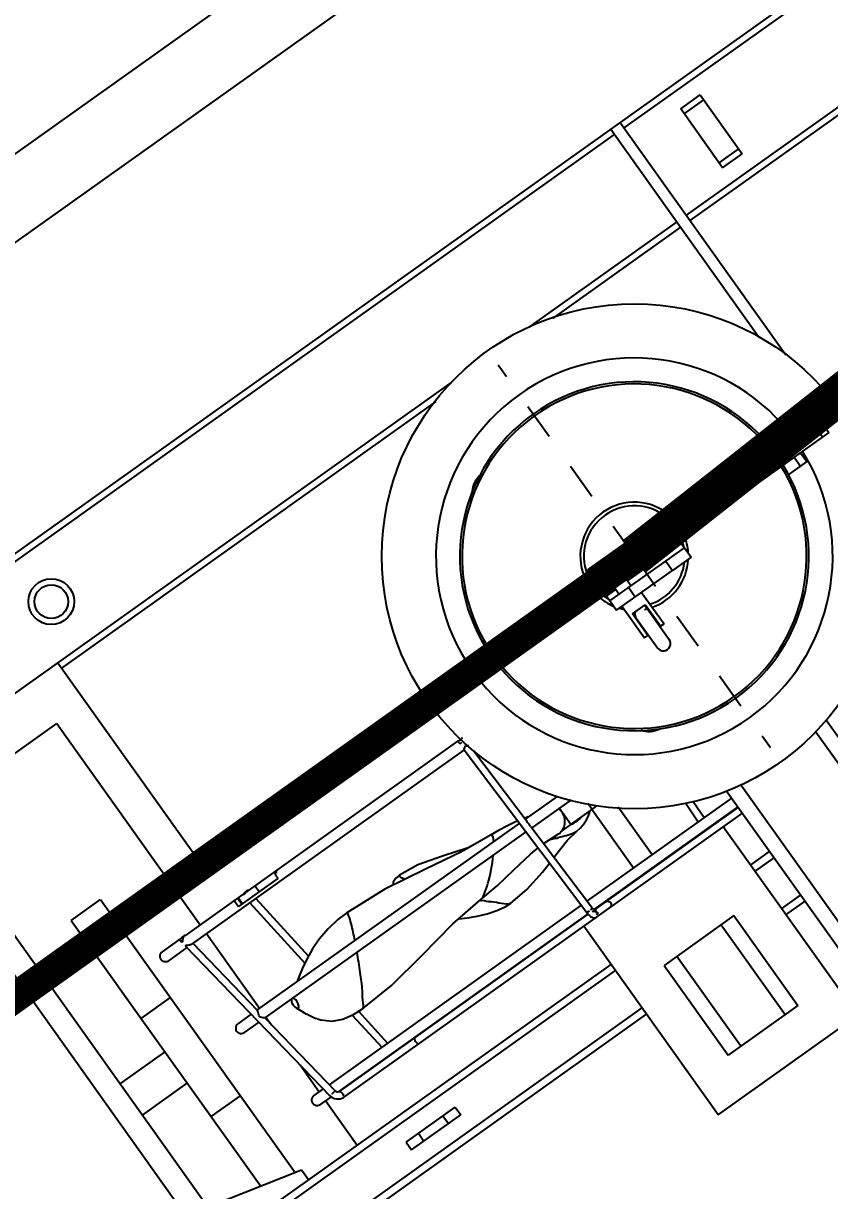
# Model space of a CAD drawing. Header units: feet. Extents: x 2321988 to 2329858, y 6722724 to 6730499.
# Drawn here: x 2326092.658 to 2326094.853, y 6726902.093 to 6726905.271 of the extents above; entities that cross this region are included whole.
import ezdxf

# ---------------------------------------------------------------- set-up
doc = ezdxf.new("R2010")
doc.units = ezdxf.units.FT
doc.header["$MEASUREMENT"] = 0
doc.header["$PDSIZE"] = 5
doc.linetypes.add('Midpoint Site Plan$0$CENTER', pattern=[2, 1.25, -0.25, 0.25, -0.25])
doc.layers.add('BESS Dimensions', color=3, linetype='Continuous')
doc.layers.add('C-BESS-EQUIPMENT', color=255, linetype='Continuous')
doc.styles.add('TG_DIMS', font='arial.ttf')
doc.dimstyles.new('TG-PROPOSED-ANNO', dxfattribs={"dimtxt": 0.1, "dimasz": 0.1, "dimexe": 0.05, "dimexo": 0.05, "dimgap": 0.02, "dimtad": 0, "dimtih": 1, "dimtoh": 1, "dimdsep": 46, "dimtxsty": 'TG_DIMS', "dimcen": 0, "dimclrd": 256, "dimclre": 256, "dimclrt": 256, "dimaunit": 1, "dimadec": 6, "dimazin": 2, "dimtfac": 1, "dimtofl": 0, "dimtmove": 1, "dimatfit": 3, "dimfxl": 1, "dimtolj": 1, "dimtzin": 0, "dimarcsym": 0})

# ---------------------------------------------------------------- blocks, each defined once
blk = doc.blocks.new('Midpoint Site Plan$0$A$Cc1a3344c')
at = {"linetype": 'Continuous'}
for p, q in [((-2150, 2204.55), (-2150, 3000.93)), ((-2520, 1564.73), (-2520, 2924.73)), ((-2460, 1564.53), (-2460, 2924.73)), ((-2250, 1564.53), (-2250, 2924.73)), ((-2244.45, 2924.73), (-2244.45, 2204.55)), ((-2155.55, 2924.73), (-2155.55, 2204.55)), ((-2230, 2252.03), (-2230, 2272.03)), ((-2230, 2272.03), (-2170, 2272.03)), ((-2225, 2252.03), (-2225, 2272.03)), ((-2175, 2252.03), (-2175, 2272.03)), ((-2170, 2252.03), (-2170, 2272.03)), ((-2170, 2252.03), (-2230, 2252.03)), ((-2250, 2204.55), (-2013.22, 2204.55)), ((-2250, 2195.03), (-2037.8, 2195.03)), ((-2244.45, 1502.53), (-2244.45, 2195.03)), ((-2155.55, 2195.03), (-2155.55, 2045.17)), ((-2150, 2064.68), (-2150, 2195.03)), ((-1960, 2196.37), (-1960, 1814.29)), ((-1960, 2196.37), (-1940, 2196.37)), ((-1960, 2189.92), (-1940, 2189.92)), ((-1940, 2196.37), (-1940, 1988.83)), ((-1969, 2167.33), (-1969, 2148.62)), ((-1969, 2167.33), (-1960, 2167.33)), ((-1969, 2160.98), (-1960, 2160.98)), ((-1962.5, 2168.67), (-1962.5, 2167.33)), ((-1940, 2167.33), (-1931, 2167.33)), ((-1940, 2160.98), (-1931, 2160.98)), ((-1937.5, 2168.67), (-1937.5, 2167.33)), ((-1931, 2167.33), (-1931, 2148.62)), ((-1960, 2095.89), (-1940, 2095.89)), ((-1960, 2080.33), (-1940, 2080.33)), ((-1747.57, 2056.13), (-202.43, 2056.13)), ((-1963.24, 1967.33), (-1963.24, 2043.33)), ((-1963.24, 2043.33), (-1960, 2043.33)), ((-1940, 2043.33), (-1922, 2043.33)), ((-1936.54, 1988.83), (-1936.54, 2043.33)), ((-1931.54, 1967.33), (-1931.54, 2043.33)), ((-1922, 2043.33), (-1922, 2024.33)), ((-1744.03, 2043.43), (-205.97, 2043.43)), ((-1931.54, 2024.33), (-1922, 2024.33)), ((-1922, 1967.33), (-1922, 2024.33)), ((-1953, 1988.83), (-1931.54, 1988.83)), ((-1953, 1988.82), (-1953, 1976.84)), ((-1922, 1986.33), (-1931.54, 1986.33)), ((-1922, 1992.83), (-1890, 1992.83)), ((-1912, 1976.33), (-1912, 1989.33)), ((-1890, 1989.33), (-1912, 1989.33)), ((-1912, 1988.83), (-1877, 1988.83)), ((-1890, 1989.33), (-1890, 1992.83)), ((-1953, 1976.83), (-1931.54, 1976.83)), ((-1940, 1976.83), (-1940, 1814.29)), ((-1936.54, 1967.33), (-1936.54, 1976.83)), ((-1912, 1976.83), (-1877, 1976.83)), ((-1890, 1976.33), (-1912, 1976.33)), ((-1890, 1972.83), (-1890, 1976.33)), ((-1963.24, 1967.33), (-1960, 1967.33)), ((-1940, 1967.33), (-1922, 1967.33)), ((-1922, 1972.83), (-1890, 1972.83)), ((-1744.03, 1967.23), (-205.97, 1967.23)), ((-2155.55, 1502.53), (-2155.55, 1965.49)), ((-1747.57, 1954.53), (-1289.95, 1954.53)), ((-1739.75, 1954.53), (-1739.75, 1807.46)), ((-1730.75, 1954.53), (-1730.75, 1807.77)), ((-1730.75, 1954.04), (-1730.25, 1954.04)), ((-1730.25, 1807.82), (-1730.25, 1954.53)), ((-1724.25, 1548.31), (-1724.25, 1954.53)), ((-1685.4, 1935.04), (-1685.4, 1954.53)), ((-1679.03, 1935.04), (-1679.03, 1954.53)), ((-1640.97, 1935.04), (-1640.97, 1954.53)), ((-1634.6, 1935.04), (-1634.6, 1954.53)), ((-2150, 1564.53), (-2150, 1945.98)), ((-1960, 1930.33), (-1940, 1930.33)), ((-1532.12, 1935.04), (-1724.25, 1935.04)), ((-1532.12, 1793.04), (-1532.12, 1935.04)), ((-1758.88, 1921.14), (-1739.75, 1920.62)), ((-1755.93, 1927.07), (-1739.75, 1926.62)), ((-1960, 1914.77), (-1940, 1914.77)), ((-1659.15, 1899.6), (-1659.15, 1828.48)), ((-1659.15, 1899.6), (-1567.75, 1899.6)), ((-1567.75, 1899.6), (-1567.75, 1828.48)), ((-1659.15, 1886.6), (-1567.75, 1886.6)), ((-1739.75, 1873.54), (-1788.12, 1873.54)), ((-1799.25, 1824.24), (-1799.25, 1860.48)), ((-1799.25, 1854.89), (-1805.38, 1854.89)), ((-1739.75, 1854.54), (-1799.25, 1854.54)), ((-1815.88, 1845.32), (-1815.88, 1805.38)), ((-1659.15, 1841.48), (-1567.75, 1841.48)), ((-1824.88, 1837.45), (-1824.88, 1805.13)), ((-1799.25, 1833.24), (-1815.88, 1833.24)), ((-1659.15, 1828.48), (-1567.75, 1828.48)), ((-1960, 1820.74), (-1940, 1820.74)), ((-1960, 1814.29), (-1940, 1814.29)), ((-1799.59, 1807.31), (-1798.85, 1819.16)), ((-1799.25, 1808.24), (-1799.25, 1812.75)), ((-1896.17, 1803.17), (-1822.45, 1805.2)), ((-1824.88, 1808.14), (-1825.67, 1805.11)), ((-1817.17, 1805.34), (-1732.4, 1807.67)), ((-1799.51, 1805.82), (-1799.59, 1807.31)), ((-1799.25, 1808.24), (-1799.53, 1808.24)), ((-1730.75, 1801.76), (-1730.75, 1548.31)), ((-1730.25, 1548.31), (-1730.25, 1801.79)), ((-1940, 1564.53), (-1940, 1796.72)), ((-1910, 1796.8), (-1910, 1518.81)), ((-1909.92, 1796.79), (-1909.45, 1796.81)), ((-1901.08, 1797.04), (-1732.23, 1801.67)), ((-1901, 1797.15), (-1901, 1518.99)), ((-1824.88, 1799.13), (-1824.88, 1532.09)), ((-1815.88, 1799.37), (-1815.88, 1533.36)), ((-1739.75, 1801.46), (-1739.75, 1544.67)), ((-1532.12, 1793.04), (-1724.25, 1793.04)), ((-1685.4, 1444.04), (-1685.4, 1793.04)), ((-1679.03, 1444.04), (-1679.03, 1793.04)), ((-1640.97, 1444.04), (-1640.97, 1793.04)), ((-1634.6, 1444.04), (-1634.6, 1793.04)), ((-1830.1, 1781.64), (-1830.62, 1773.78)), ((-1830.62, 1773.78), (-1830.62, 1773.78)), ((-1730.75, 1774.04), (-1730.25, 1774.04)), ((-1791.88, 1736.21), (-1791.88, 1736.21)), ((-1847.49, 1693.25), (-1847.49, 1693.26)), ((-1845.11, 1676.37), (-1847.49, 1639.33)), ((-1845.09, 1684.8), (-1843.87, 1684.08)), ((-1663.97, 1569.04), (-1663.97, 1619.04)), ((-1663.97, 1619.04), (-1656.03, 1619.04)), ((-1656.03, 1569.04), (-1656.03, 1619.04)), ((-1904, 1609.6), (-1904, 1569.2)), ((-1775.2, 1599.94), (-1739.75, 1604.23)), ((-1663.97, 1606.54), (-1656.03, 1606.54)), ((-1910, 1590.39), (-1904, 1590.39)), ((-1901, 1584.72), (-1836.59, 1592.51)), ((-1775.66, 1593.84), (-1739.75, 1598.19)), ((-1910.45, 1582.05), (-1910.41, 1581.83)), ((-1910.36, 1583.58), (-1909.95, 1583.63)), ((-1901, 1578.67), (-1833.67, 1586.82)), ((-1663.97, 1581.54), (-1656.03, 1581.54)), ((-1910, 1573.42), (-1904, 1573.42)), ((-1910, 1572.71), (-1904, 1572.71)), ((-2155.55, 1564.53), (-1940, 1564.53)), ((-1910, 1569.2), (-1904, 1569.2)), ((-1815.88, 1560.67), (-1815.81, 1560.58)), ((-1807.56, 1559.32), (-1806.72, 1559.88)), ((-1663.97, 1569.04), (-1656.03, 1569.04)), ((-1815.92, 1533.36), (-1732.75, 1545.7)), ((-2115, 1240), (-2115, 1534.53)), ((-2115, 1534.53), (-1910, 1534.53)), ((-1902.53, 1514.43), (-1731.87, 1539.77)), ((-1901, 1534.53), (-1824.88, 1534.53)), ((-1901, 1520.72), (-1824.42, 1532.09)), ((-1815.88, 1534.53), (-1808.01, 1534.53)), ((-1767.16, 1534.53), (-1739.75, 1534.53)), ((-1739.75, 1538.6), (-1739.75, 1529.04)), ((-1731.85, 1539.95), (-1731.87, 1539.77)), ((-1730.75, 1540.14), (-1730.75, 1529.04)), ((-1730.75, 1534.53), (-1685.4, 1534.53)), ((-1824.88, 1525.96), (-1824.88, 1512.39)), ((-1815.88, 1527.3), (-1815.88, 1512.39)), ((-1910.47, 1519.14), (-1910.44, 1519.32)), ((-1910.44, 1519.32), (-1910.08, 1519.38)), ((-1910, 1515.33), (-1910, 1495.74)), ((-1909.56, 1513.39), (-1907.29, 1513.73)), ((-1909.53, 1513.57), (-1909.56, 1513.39)), ((-1901, 1514.66), (-1901, 1495.74)), ((-1695.4, 1484.93), (-1715.2, 1403.92)), ((-1685.4, 1484.93), (-1695.4, 1484.93)), ((-1975, 1449.53), (-1975, 1479.53)), ((-1975, 1479.53), (-1696.72, 1479.53)), ((-1875, 1449.53), (-1875, 1479.53)), ((-1775, 1449.53), (-1775, 1479.53)), ((-1975, 1449.53), (-1704.05, 1449.53)), ((-1840.88, 1403.92), (-1840.88, 1449.53)), ((-1809.12, 1403.92), (-1809.12, 1449.53)), ((-2075, 1403.92), (-1575, 1403.92)), ((-2075, 1384.87), (-1575, 1384.87))]:
    blk.add_line(p, q, dxfattribs=at)
at = {"linetype": 'Midpoint Site Plan$0$CENTER'}
for q in [(-1950, 2200.12), (-2144.79, 2005.33), (-1950, 1810.54), (-1755.21, 2005.33)]:
    blk.add_line((-1950, 2005.33), q, dxfattribs=at)
at = {"linetype": 'Continuous'}
for points in [[(-1791.89, 1833.95), (-1792.4, 1838.09), (-1793.49, 1842.35), (-1794.98, 1846.07), (-1796.74, 1849.3), (-1798.69, 1852.07), (-1799.25, 1852.72)], [(-1785.31, 1806.21), (-1785.97, 1808.42), (-1790.16, 1823.19), (-1791.89, 1833.94)], [(-1827.15, 1799.06), (-1827.62, 1797.07), (-1829.01, 1789.85), (-1830.1, 1781.64)], [(-1791.88, 1736.21), (-1793.37, 1754.02), (-1796.21, 1772.91), (-1798.77, 1791.64), (-1799.2, 1799.83)], [(-1775.01, 1754.82), (-1776.53, 1772.39), (-1780.76, 1791.11), (-1783.51, 1800.26)], [(-1830.62, 1773.78), (-1833.25, 1746.85), (-1839.14, 1713.45), (-1845.11, 1676.37)], [(-1832.07, 1758.9), (-1832.98, 1752.65), (-1839.51, 1731.3), (-1845.7, 1710.55), (-1847.49, 1693.25)], [(-1789.62, 1712.13), (-1785.9, 1718.61), (-1782.31, 1725.87), (-1779.15, 1733.68), (-1776.76, 1741.67), (-1775.36, 1749.27), (-1775.01, 1754.83)], [(-1775.01, 1603.78), (-1776.8, 1634.61), (-1782.54, 1670.01), (-1789.02, 1705.75), (-1791.88, 1736.21)], [(-1847.49, 1693.26), (-1847.18, 1689.15), (-1845.8, 1685.59), (-1845.08, 1684.79)], [(-1847.49, 1639.33), (-1847.1, 1630.13), (-1845.59, 1619.11), (-1842.97, 1608.54), (-1839.48, 1598.79), (-1835.42, 1589.97), (-1831.08, 1582.16), (-1826.74, 1575.37), (-1824.88, 1572.74)], [(-1789.84, 1568.59), (-1787.68, 1570.29), (-1781.31, 1577.3), (-1777.36, 1585.5), (-1775.44, 1594.95), (-1775.01, 1603.78)], [(-1807.56, 1559.32), (-1803.06, 1561.26), (-1799.75, 1562.77), (-1796.89, 1564.21), (-1794.16, 1565.74), (-1791.48, 1567.44), (-1790.19, 1568.34)], [(-1732.75, 1545.7), (-1731.8, 1546), (-1731.01, 1546.56)], [(-1731.01, 1546.56), (-1730.46, 1547.35), (-1730.25, 1548.31)]]:
    blk.add_lwpolyline(points, dxfattribs=at)
for centre, radius in [((-1950, 2005.33), 209.5), ((-2200, 1589.53), 19), ((-2200, 1589.53), 14)]:
    blk.add_circle(centre, radius, dxfattribs=at)
for centre, radius, start, end in [((-1950, 2005.33), 164.57, 93.50395, 266.49605), ((-1950, 2005.33), 164.57, 273.50395, 86.49605), ((-1950, 2005.33), 144.78, 94.05235, 265.94765), ((-1950, 2005.33), 142.95, 94.01125, 265.98875), ((-1950, 2005.33), 144.78, 273.95881, 86.04119), ((-1950, 2005.33), 142.95, 274.01125, 85.98875), ((-1950, 2005.33), 44.83, 102.92859, 257.07141), ((-1950, 2005.33), 41.83, 103.86813, 256.13187), ((-1950, 2005.33), 44.83, 58.34837, 77.07141), ((-1950, 2005.33), 41.83, 65.62879, 76.13187), ((-1950, 2005.33), 44.83, 343.74007, 51.23826), ((-1950, 2005.33), 41.83, 342.5431, 47.76087), ((-1950, 2005.33), 41.83, 337.12241, 337.4665), ((-1950, 2005.33), 44.83, 338.25423, 338.82353), ((-1877, 1982.83), 6, 270, 90), ((-1950, 2005.33), 41.83, 283.86813, 294.37121), ((-1950, 2005.33), 44.83, 282.92859, 301.65163), ((-1950, 2005.33), 44.83, 308.76174, 313.28227), ((-2059.99, 1941.83), 19, 187.35638, 236.55426), ((-1840.01, 1941.83), 19, 303.44574, 352.64362), ((-1835.54, 1839.04), 36.79, 350.92016, 9.48608), ((-1811.25, 1820.74), 12.5, 90, 111.84164), ((-1969.94, 1891.05), 188.14, 335.13223, 336.60875), ((-1944.23, 1879.88), 160.1, 336.62774, 337.33056), ((-1724.45, 1802.03), 7.17, 124.55935, 126.92118), ((-1828.55, 1773.71), 2.07, 175.84938, 178.09572), ((-2023.08, 1977.22), 334.6, 313.72635, 313.94872), ((-1846.51, 1693.26), 0.977, 180.27174, 181.92306), ((-1733.16, 1609.48), 10.42, 283.50588, 286.36171), ((-1849.04, 1588.07), 61.68, 186.05215, 187.41289), ((-1844.57, 1587.48), 65.8, 184.55041, 184.70879), ((-1735.25, 1529.04), 4.5, 180, 0), ((-1820.38, 1512.39), 4.5, 180, 0), ((-1905.5, 1495.74), 4.5, 180, 0)]:
    blk.add_arc(centre, radius, start, end, dxfattribs=at)
for points, knots in [([(-1908.72, 1987.27), (-1908.75, 1987.14), (-1908.8, 1986.88), (-1908.84, 1986.62), (-1908.86, 1986.48)], [0, 0, 0, 0, 0.478993, 1, 1, 1, 1]), ([(-1908.6, 1987.74), (-1908.62, 1987.67), (-1908.67, 1987.51), (-1908.71, 1987.35), (-1908.72, 1987.27)], [0, 0, 0, 0, 0.484304, 1, 1, 1, 1]), ([(-1907.98, 1988.89), (-1908.12, 1988.75), (-1908.37, 1988.38), (-1908.53, 1987.97), (-1908.6, 1987.74)], [0, 0, 0, 0, 0.443982, 1, 1, 1, 1]), ([(-1912, 1978.71), (-1911.85, 1978.54), (-1911.49, 1978.22), (-1911.08, 1977.95), (-1910.86, 1977.83)], [0, 0, 0, 0, 0.475156, 1, 1, 1, 1]), ([(-1910.86, 1977.83), (-1910.75, 1977.76), (-1910.51, 1977.64), (-1910.27, 1977.53), (-1910.15, 1977.48)], [0, 0, 0, 0, 0.492742, 1, 1, 1, 1]), ([(-1910.15, 1977.48), (-1909.79, 1977.33), (-1909.06, 1977.07), (-1908.31, 1976.91), (-1907.92, 1976.85)], [0, 0, 0, 0, 0.497156, 1, 1, 1, 1]), ([(-1791.89, 1833.94), (-1791.84, 1833.1), (-1792.58, 1827.6), (-1794.7, 1822.46), (-1796.49, 1818.17)], [0, 0, 0, 0, 0.153674, 1, 1, 1, 1]), ([(-1730.25, 1819.94), (-1730.25, 1821.16), (-1727.43, 1823.49), (-1724.25, 1821.28), (-1724.25, 1819.94)], [0, 0, 0, 0, 0.477203, 1, 1, 1, 1]), ([(-1901.63, 1802.19), (-1901.93, 1801.79), (-1902.47, 1800.96), (-1902.8, 1799.97), (-1902.8, 1799.46)], [0, 0, 0, 0, 0.492557, 1, 1, 1, 1]), ([(-1817.37, 1805.01), (-1818.06, 1805.19), (-1819.66, 1805.23), (-1821.24, 1805.12), (-1822.08, 1804.92)], [0, 0, 0, 0, 0.452014, 1, 1, 1, 1]), ([(-1732.4, 1807.67), (-1732.15, 1807.67), (-1731.66, 1807.77), (-1731.2, 1807.94), (-1730.97, 1808.04)], [0, 0, 0, 0, 0.493582, 1, 1, 1, 1]), ([(-1732.38, 1807.47), (-1732.34, 1807.55), (-1731.32, 1807.3), (-1732.1, 1806.24), (-1732.16, 1805.63)], [0, 0, 0, 0, 0.126655, 1, 1, 1, 1]), ([(-1731.85, 1804.15), (-1731.85, 1803.7), (-1731.93, 1802.93), (-1732.1, 1802.16), (-1732.25, 1801.87)], [0, 0, 0, 0, 0.579335, 1, 1, 1, 1]), ([(-1730.97, 1808.04), (-1730.9, 1808.07), (-1730.78, 1808.13), (-1730.65, 1808.19), (-1730.58, 1808.22)], [0, 0, 0, 0, 0.504818, 1, 1, 1, 1]), ([(-1730.58, 1808.22), (-1730.21, 1808.39), (-1729.68, 1808.94), (-1728.92, 1808.48), (-1728.9, 1808.26)], [0, 0, 0, 0, 0.641522, 1, 1, 1, 1]), ([(-1730.25, 1805.7), (-1730.25, 1806.07), (-1729.79, 1806.89), (-1729.15, 1807.46), (-1728.76, 1807.76)], [0, 0, 0, 0, 0.436344, 1, 1, 1, 1]), ([(-1728.52, 1807.93), (-1727.84, 1808.4), (-1725.7, 1809.85), (-1725.95, 1807.4), (-1726.28, 1806.82)], [0, 0, 0, 0, 0.555633, 1, 1, 1, 1]), ([(-1910.45, 1801.44), (-1909.68, 1801.15), (-1909.46, 1799.09), (-1909.54, 1797.49), (-1910, 1796.87)], [0, 0, 0, 0, 0.515776, 1, 1, 1, 1]), ([(-1909.93, 1796.99), (-1909.94, 1796.97), (-1909.96, 1796.93), (-1909.99, 1796.89), (-1910, 1796.87)], [0, 0, 0, 0, 0.544357, 1, 1, 1, 1]), ([(-1909.8, 1797.34), (-1909.82, 1797.28), (-1909.86, 1797.16), (-1909.91, 1797.04), (-1909.93, 1796.99)], [0, 0, 0, 0, 0.547631, 1, 1, 1, 1]), ([(-1909.53, 1799.28), (-1909.53, 1798.92), (-1909.59, 1798.27), (-1909.72, 1797.63), (-1909.8, 1797.34)], [0, 0, 0, 0, 0.54169, 1, 1, 1, 1]), ([(-1909.14, 1796.94), (-1909.04, 1796.94), (-1908.83, 1796.95), (-1908.63, 1796.99), (-1908.53, 1797.01)], [0, 0, 0, 0, 0.486368, 1, 1, 1, 1]), ([(-1908.53, 1797.01), (-1908.1, 1797.13), (-1907.18, 1797.64), (-1907.1, 1798.75), (-1907.26, 1799.22)], [0, 0, 0, 0, 0.47221, 1, 1, 1, 1]), ([(-1902.8, 1799.46), (-1902.8, 1798.85), (-1902.34, 1797.9), (-1901.53, 1797.08), (-1901.13, 1797.05)], [0, 0, 0, 0, 0.6037, 1, 1, 1, 1]), ([(-1732.23, 1801.67), (-1731.98, 1801.68), (-1731.48, 1801.69), (-1730.98, 1801.7), (-1730.74, 1801.71)], [0, 0, 0, 0, 0.512247, 1, 1, 1, 1]), ([(-1829.85, 1774.86), (-1830.05, 1774.81), (-1830.49, 1774.57), (-1830.6, 1774.1), (-1830.62, 1773.86)], [0, 0, 0, 0, 0.47754, 1, 1, 1, 1]), ([(-1828.62, 1774.78), (-1828.84, 1774.84), (-1829.25, 1774.92), (-1829.67, 1774.9), (-1829.85, 1774.86)], [0, 0, 0, 0, 0.559093, 1, 1, 1, 1]), ([(-1824.87, 1772.97), (-1825.55, 1773.39), (-1826.75, 1774.09), (-1828.04, 1774.63), (-1828.62, 1774.78)], [0, 0, 0, 0, 0.574028, 1, 1, 1, 1]), ([(-1791.88, 1736.21), (-1791.93, 1737.99), (-1794.64, 1742.45), (-1802.01, 1752.69), (-1809.92, 1760.76), (-1815.87, 1766.02)], [0, 0, 0, 0, 0.13775, 0.381954, 1, 1, 1, 1]), ([(-1775.01, 1754.82), (-1775.02, 1752.26), (-1782.07, 1746.06), (-1786.84, 1740.2), (-1790.86, 1736.32)], [0, 0, 0, 0, 0.314118, 1, 1, 1, 1]), ([(-1847.31, 1692.81), (-1847.37, 1692.86), (-1847.46, 1692.99), (-1847.48, 1693.14), (-1847.48, 1693.23)], [0, 0, 0, 0, 0.466551, 1, 1, 1, 1]), ([(-1844.86, 1693.21), (-1845.37, 1692.99), (-1846.11, 1692.68), (-1847.09, 1692.62), (-1847.31, 1692.81)], [0, 0, 0, 0, 0.655342, 1, 1, 1, 1]), ([(-1842.17, 1694.59), (-1842.65, 1694.32), (-1843.53, 1693.83), (-1844.44, 1693.39), (-1844.86, 1693.21)], [0, 0, 0, 0, 0.548004, 1, 1, 1, 1]), ([(-1847.31, 1639.59), (-1847.36, 1639.56), (-1847.46, 1639.49), (-1847.49, 1639.38), (-1847.49, 1639.33)], [0, 0, 0, 0, 0.518296, 1, 1, 1, 1]), ([(-1844.86, 1639.35), (-1845.38, 1639.48), (-1846.17, 1639.64), (-1847.05, 1639.72), (-1847.31, 1639.59)], [0, 0, 0, 0, 0.649122, 1, 1, 1, 1]), ([(-1824.87, 1631.5), (-1827, 1632.46), (-1833.56, 1635.3), (-1840.17, 1638.19), (-1844.86, 1639.35)], [0, 0, 0, 0, 0.326171, 1, 1, 1, 1]), ([(-1775.01, 1603.78), (-1775.01, 1605.26), (-1780.84, 1607.9), (-1788.08, 1613.38), (-1801.33, 1620.04), (-1810.76, 1624.87), (-1815.87, 1627.31)], [0, 0, 0, 0, 0.093408, 0.319517, 0.640523, 1, 1, 1, 1]), ([(-1904, 1609.6), (-1905.26, 1609.29), (-1906.9, 1609.22), (-1909.51, 1610.29), (-1908.83, 1611.44), (-1908.48, 1611.77)], [0, 0, 0, 0, 0.578801, 0.785243, 1, 1, 1, 1]), ([(-1910.47, 1582.88), (-1910.47, 1582.69), (-1910.44, 1582.26), (-1910.4, 1581.82), (-1910.37, 1581.56)], [0, 0, 0, 0, 0.411635, 1, 1, 1, 1]), ([(-1910.45, 1582.05), (-1910.2, 1580.73), (-1909.35, 1576.25), (-1909.77, 1580.93), (-1909.76, 1582.07), (-1910.37, 1584), (-1910.2, 1582.68), (-1910.17, 1582.26)], [0, 0, 0, 0, 0.374031, 0.563508, 0.84829, 0.881741, 1, 1, 1, 1]), ([(-1910.2, 1580.11), (-1910.17, 1579.86), (-1910.1, 1579.39), (-1910.03, 1578.91), (-1910, 1578.69)], [0, 0, 0, 0, 0.525046, 1, 1, 1, 1]), ([(-1815.92, 1560.74), (-1815.9, 1560.71), (-1815.87, 1560.66), (-1815.83, 1560.61), (-1815.81, 1560.58)], [0, 0, 0, 0, 0.49108, 1, 1, 1, 1]), ([(-1814.93, 1562.55), (-1815.1, 1562.47), (-1815.4, 1562.32), (-1815.67, 1562.1), (-1815.78, 1561.99)], [0, 0, 0, 0, 0.54064, 1, 1, 1, 1]), ([(-1806.72, 1559.88), (-1806.47, 1560.14), (-1806.26, 1561.17), (-1807.1, 1561.72), (-1807.52, 1561.97)], [0, 0, 0, 0, 0.420988, 1, 1, 1, 1]), ([(-1732.73, 1545.52), (-1732.53, 1545), (-1732.38, 1543.89), (-1732.08, 1542.8), (-1732.08, 1542.23)], [0, 0, 0, 0, 0.496562, 1, 1, 1, 1]), ([(-1732.08, 1542.23), (-1732.08, 1542.2), (-1732.09, 1542.09), (-1732.15, 1542.19), (-1732.16, 1542.22)], [0, 0, 0, 0, 0.47054, 1, 1, 1, 1]), ([(-1730.25, 1548.31), (-1730.25, 1549.32), (-1728.18, 1548.89), (-1725.55, 1549.82), (-1726.07, 1548.83), (-1726.28, 1548.7)], [0, 0, 0, 0, 0.577911, 0.858667, 1, 1, 1, 1]), ([(-1816, 1533.24), (-1817.04, 1532.21), (-1819.49, 1529.05), (-1822.61, 1531.87), (-1824.28, 1532.05)], [0, 0, 0, 0, 0.463877, 1, 1, 1, 1]), ([(-1910.42, 1519.14), (-1910.38, 1519.04), (-1910.3, 1518.76), (-1910.24, 1518.48), (-1910.2, 1518.31)], [0, 0, 0, 0, 0.388671, 1, 1, 1, 1]), ([(-1910.23, 1516.86), (-1910.23, 1516.89), (-1910.25, 1516.97), (-1910.19, 1516.93), (-1910.18, 1516.92)], [0, 0, 0, 0, 0.629066, 1, 1, 1, 1]), ([(-1910, 1515.35), (-1910.06, 1515.65), (-1910.15, 1516.15), (-1910.23, 1516.66), (-1910.23, 1516.86)], [0, 0, 0, 0, 0.607668, 1, 1, 1, 1]), ([(-1910.2, 1518.31), (-1910.06, 1517.7), (-1909.92, 1517.48), (-1909.76, 1515.66), (-1909.85, 1515.84)], [0, 0, 0, 0, 0.753865, 1, 1, 1, 1]), ([(-1910.18, 1516.92), (-1910.17, 1516.91), (-1910.16, 1516.89), (-1910.16, 1516.88), (-1910.15, 1516.87)], [0, 0, 0, 0, 0.448857, 1, 1, 1, 1]), ([(-1909.58, 1513.57), (-1909.67, 1513.79), (-1909.8, 1514.39), (-1909.93, 1514.99), (-1910, 1515.35)], [0, 0, 0, 0, 0.392016, 1, 1, 1, 1]), ([(-1909.28, 1516.76), (-1909.49, 1517.02), (-1909.9, 1517.41), (-1909.79, 1518.1), (-1909.61, 1518.2)], [0, 0, 0, 0, 0.629016, 1, 1, 1, 1]), ([(-1908.46, 1515.81), (-1908.61, 1515.97), (-1908.89, 1516.28), (-1909.16, 1516.6), (-1909.28, 1516.76)], [0, 0, 0, 0, 0.51379, 1, 1, 1, 1]), ([(-1907.72, 1515.02), (-1907.84, 1515.15), (-1908.09, 1515.41), (-1908.34, 1515.67), (-1908.46, 1515.81)], [0, 0, 0, 0, 0.486979, 1, 1, 1, 1]), ([(-1907.18, 1514.39), (-1907.26, 1514.49), (-1907.44, 1514.7), (-1907.62, 1514.91), (-1907.72, 1515.02)], [0, 0, 0, 0, 0.458734, 1, 1, 1, 1]), ([(-1907.17, 1513.68), (-1907.14, 1513.72), (-1907.16, 1513.87), (-1907.22, 1513.98), (-1907.26, 1514.06)], [0, 0, 0, 0, 0.333012, 1, 1, 1, 1]), ([(-1906.96, 1513.95), (-1906.96, 1514.02), (-1907.03, 1514.18), (-1907.12, 1514.31), (-1907.18, 1514.39)], [0, 0, 0, 0, 0.395097, 1, 1, 1, 1]), ([(-1901.61, 1516.99), (-1901.85, 1516.49), (-1902.24, 1515.71), (-1902.8, 1514.91), (-1902.8, 1514.57)], [0, 0, 0, 0, 0.621916, 1, 1, 1, 1]), ([(-1902.8, 1514.57), (-1902.8, 1514.53), (-1902.75, 1514.41), (-1902.64, 1514.43), (-1902.59, 1514.45)], [0, 0, 0, 0, 0.464353, 1, 1, 1, 1]), ([(-1901, 1518.99), (-1901, 1518.66), (-1901.17, 1517.97), (-1901.45, 1517.33), (-1901.61, 1516.99)], [0, 0, 0, 0, 0.466154, 1, 1, 1, 1])]:
    blk.add_open_spline(points, degree=3, knots=knots, dxfattribs=at)
for points in [[(-1799.25, 1824.24), (-1800.65, 1829.04), (-1806.25, 1833.24), (-1811.25, 1833.24)], [(-1798.85, 1819.16), (-1798.64, 1820.85), (-1798.77, 1822.61), (-1799.25, 1824.24)], [(-1730.74, 1801.71), (-1728.2, 1801.8), (-1724.25, 1803.16), (-1724.25, 1805.7)], [(-1730.25, 1625.36), (-1730.25, 1623.36), (-1724.25, 1623.36), (-1724.25, 1625.36)], [(-1815.81, 1560.58), (-1814.11, 1558.38), (-1810.12, 1558.22), (-1807.56, 1559.32)], [(-1807.52, 1561.97), (-1809.65, 1563.24), (-1812.65, 1563.52), (-1814.93, 1562.55)], [(-1731.87, 1539.77), (-1728.1, 1540.33), (-1724.25, 1544.49), (-1724.25, 1548.31)]]:
    blk.add_open_spline(points, degree=3, dxfattribs=at)
blk = doc.blocks.new('*D109')
at = {"layer": 'BESS Dimensions', "lineweight": -2, "transparency": 16777216}
for p, q in [((2326125.1693, 6727002.8662), (2326110.2842, 6727023.7584)), ((2326105.0412, 6727013.8836), (2326040.7778, 6726968.0974)), ((2325956.6732, 6726908.1749), (2326020.9365, 6726953.961)), ((2325960.5127, 6726885.5523), (2325945.6276, 6726906.4444))]:
    blk.add_line(p, q, dxfattribs=at)
at = {"layer": 'BESS Dimensions', "transparency": 16777216}
for points in [[(2326104.0741, 6727015.241), (2326106.0083, 6727012.5262), (2326113.1855, 6727019.6862)], [(2325955.7061, 6726909.5323), (2325957.6403, 6726906.8175), (2325948.5289, 6726902.3723)]]:
    blk.add_solid(points, dxfattribs=at)
at = {"layer": 'Defpoints', "color": 0, "transparency": 16777216}
for p in [(2326128.0706, 6726998.7941), (2325948.5289, 6726902.3723), (2325963.414, 6726881.4801)]:
    blk.add_point(p, dxfattribs=at)
at = {"layer": 'BESS Dimensions', "transparency": 16777216, "insert": (2326030.8572, 6726961.0292), "char_height": 10, "attachment_point": 5, "style": 'TG_DIMS'}
blk.add_mtext("\\A1;202.17'", dxfattribs=at)

msp = doc.modelspace()

# ---------------------------------------------------------------- linework, layer by layer
at = {"layer": 'C-BESS-EQUIPMENT'}
for points, const_width in [([(2326094.3213, 6726903.82), (2326095.5773, 6726904.8082), (2326096.7142, 6726905.8624), (2326097.7471, 6726906.9397), (2326098.691, 6726907.9972), (2326099.561, 6726908.992), (2326100.3722, 6726909.8813), (2326101.1397, 6726910.6222), (2326101.8785, 6726911.1719)], 0.1083), ([(2326091.0338, 6726901.4778), (2326094.3213, 6726903.82)], 0.0833)]:
    msp.add_lwpolyline(points, dxfattribs=dict(at, const_width=const_width))

# ---------------------------------------------------------------- block references
at = {"layer": 'C-BESS-EQUIPMENT', "xscale": 0.003280839895013123, "yscale": 0.003280839895013123, "zscale": 0.003280839895013123, "rotation": 305.4689808292026}
msp.add_blockref('Midpoint Site Plan$0$A$Cc1a3344c', (2326092.6753, 6726894.792), dxfattribs=at)

# ---------------------------------------------------------------- dimensions: what is measured, and where the dimension line sits
at = {"layer": 'BESS Dimensions'}
dim = msp.add_aligned_dim(p1=(2326128.0706, 6726998.7941), p2=(2325963.414, 6726881.4801), distance=-25.6525, dimstyle='TG-PROPOSED-ANNO', override={"dimscale": 50, "dimpost": "'"}, dxfattribs=at)
dim.commit()
dim.dimension.update_dxf_attribs({"geometry": '*D109', "text_midpoint": (2326030.8572, 6726961.0292)})

doc.saveas('drawing.dxf')
